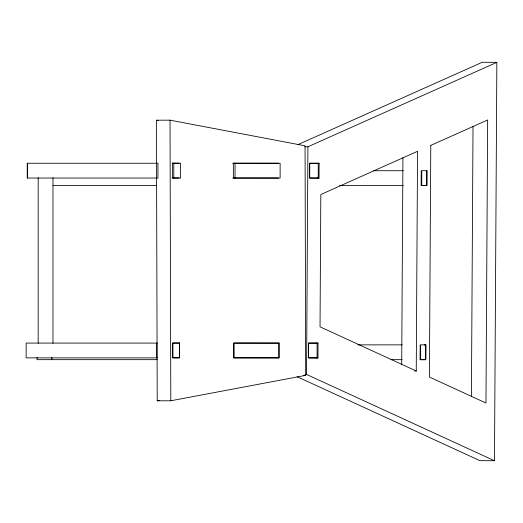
<?xml version="1.0" encoding="UTF-8"?>
<svg xmlns="http://www.w3.org/2000/svg" width="523" height="523" viewBox="0 0 523 523"><rect width="100%" height="100%" fill="white"/><g stroke="black" fill="none" stroke-linecap="round" stroke-linejoin="round"><path stroke-width="0.78" d="M494.483 460.73L306.563 374.429L307.91 146.786L496.85 62.355L494.483 460.73L479.892 460.645L297.149 376.723M318.049 343.134L308.629 343.081L308.544 357.882L317.088 357.882L317.088 343.081L308.544 343.081L308.544 357.882L317.964 357.928L318.049 343.134L316.428 343.121M319.122 163.294L309.701 163.248L309.701 178.042L318.239 178.042L318.239 163.248L309.701 163.248L309.609 178.042L319.03 178.088L319.122 163.294L317.5 163.281M401.697 364.387L402.926 157.743M416.249 371.01L417.557 151.291L320.821 194.523L320.03 326.823L416.249 371.01L414.628 371.003M420.172 344.925L420.087 359.719L425.742 359.746L425.827 344.951L424.212 344.945M421.211 170.773L421.12 185.573L426.775 185.6L426.86 170.805M471.419 396.414L473.021 126.409M297.783 144.701L482.258 62.27L496.85 62.355M157.214 400.821L170.799 400.775L305.694 375.364L305.066 145.806L170.027 120.166L156.442 120.212L157.214 400.821L159.62 400.363M303.294 375.37L305.694 375.364M27.307 163.248L157.946 163.248L157.946 178.042L27.307 178.042L27.307 163.248L27.314 178.042M172.191 163.248L180.546 163.248L180.546 178.042L172.191 178.042M232.643 163.248L280.125 163.248L280.125 178.042L232.643 178.042M373.612 170.714L403.357 170.714M52.98 185.515L156.71 185.515M339.394 185.515L403.357 185.515M157.299 343.081L26.15 343.081L26.15 357.882L157.299 357.882M357.804 344.86L402.239 344.86M157.155 359.661L37.068 359.661L37.068 357.327M391.027 359.661L402.239 359.661M179.088 163.156L172.4 163.15L172.44 177.951L179.134 177.951M278.478 163.241L233.343 163.202L233.382 178.003L278.517 178.042M304.667 146.767L307.91 146.786M317.409 178.082L319.03 178.088M316.343 357.922L317.964 357.928M304.942 374.422L306.563 374.429M156.442 120.212L158.044 120.512M170.027 120.166L170.799 400.775M235.043 163.248L235.043 178.042M173.786 163.248L173.786 178.042M156.795 343.081L156.795 357.882M52.98 177.722L52.98 343.232M51.862 357.327L51.862 359.661M38.186 177.722L38.186 343.232M430.782 145.381L429.403 377.05L485.972 403.03L487.652 119.97L430.782 145.381M426.899 170.714L421.767 170.714L421.767 185.515L426.899 185.515L426.899 170.714M179.396 343.081L172.636 343.081L172.636 357.882L179.396 357.882L179.396 343.081M278.975 343.081L233.886 343.081L233.886 357.882L278.975 357.882L278.975 343.081L233.833 343.042L233.873 357.843L279.014 357.882L278.975 343.081M425.774 344.86L420.649 344.86L420.649 359.661L425.774 359.661L425.774 344.86M179.435 342.996L172.897 342.99L172.936 357.791L179.481 357.797L179.435 342.996"/></g></svg>
